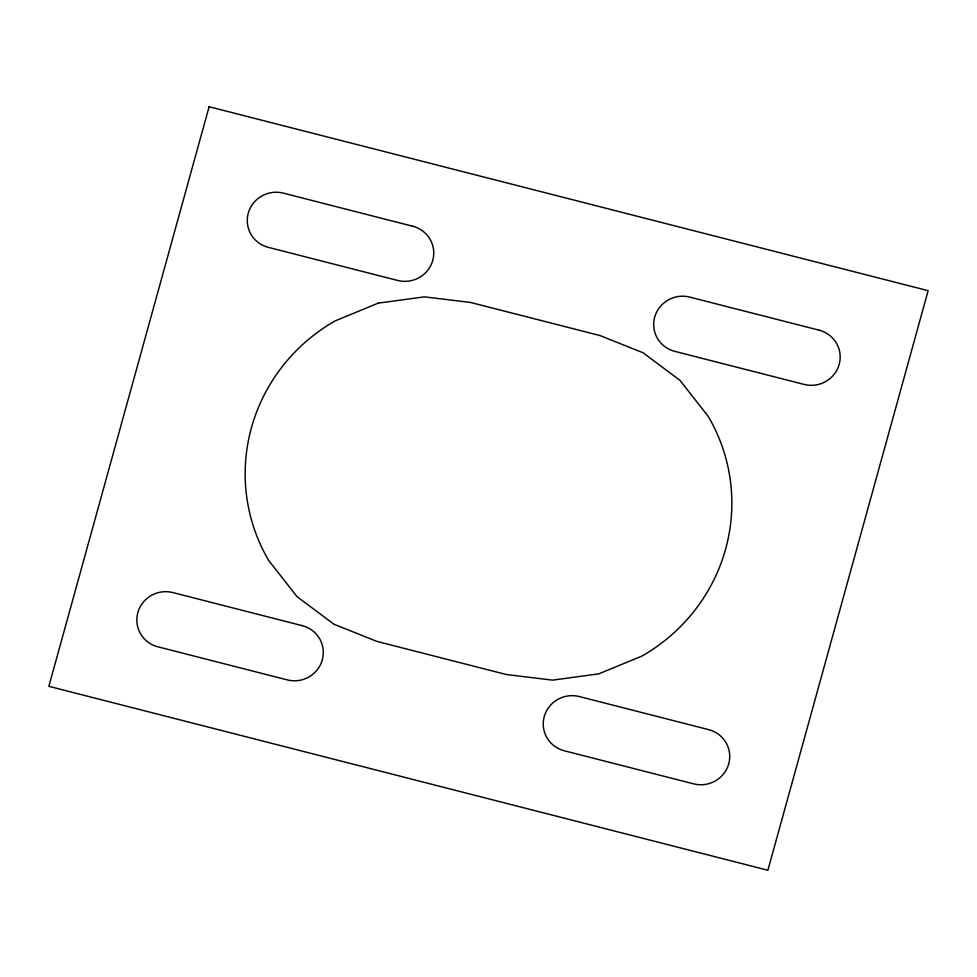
<?xml version="1.0" encoding="UTF-8"?>
<svg xmlns="http://www.w3.org/2000/svg" width="977" height="977" viewBox="0 0 977 977"><rect width="100%" height="100%" fill="white"/><g stroke="black" fill="none" stroke-linecap="round" stroke-linejoin="round"><path stroke-width="1.47" d="M209.115 106.737L48.85 686.318L767.885 870.263L928.15 290.682L209.115 106.737M378.209 303.139L335.05 320.932A178.913 174.883 -14 0 0 268.773 560.603L297.045 596.666L333.951 624.242L376.975 641.425L506.294 674.509L552.53 680.151L598.791 673.861L641.95 656.068A178.913 174.883 -14 0 0 708.227 416.397L679.955 380.334L643.049 352.758L600.025 335.575L470.706 302.491L424.47 296.849L378.209 303.139M412.673 226.224L283.354 193.141A28.626 27.979 -14 0 0 248.268 213.194A28.626 27.979 -14 0 0 268.357 247.364L397.676 280.448A28.626 27.979 -14 0 0 432.762 260.395A28.626 27.979 -14 0 0 412.673 226.224M819.092 330.189L689.774 297.106A28.626 27.979 -14 0 0 654.688 317.171A28.626 27.979 -14 0 0 674.777 351.341L804.095 384.425A28.626 27.979 -14 0 0 839.182 364.36A28.626 27.979 -14 0 0 819.092 330.189M302.223 625.659L172.905 592.575A28.626 27.979 -14 0 0 137.818 612.64A28.626 27.979 -14 0 0 157.908 646.811L287.226 679.894A28.626 27.979 -14 0 0 322.312 659.829A28.626 27.979 -14 0 0 302.223 625.659M708.643 729.636L579.324 696.552A28.626 27.979 -14 0 0 544.238 716.605A28.626 27.979 -14 0 0 564.327 750.776L693.646 783.859A28.626 27.979 -14 0 0 728.732 763.806A28.626 27.979 -14 0 0 708.643 729.636"/></g></svg>
